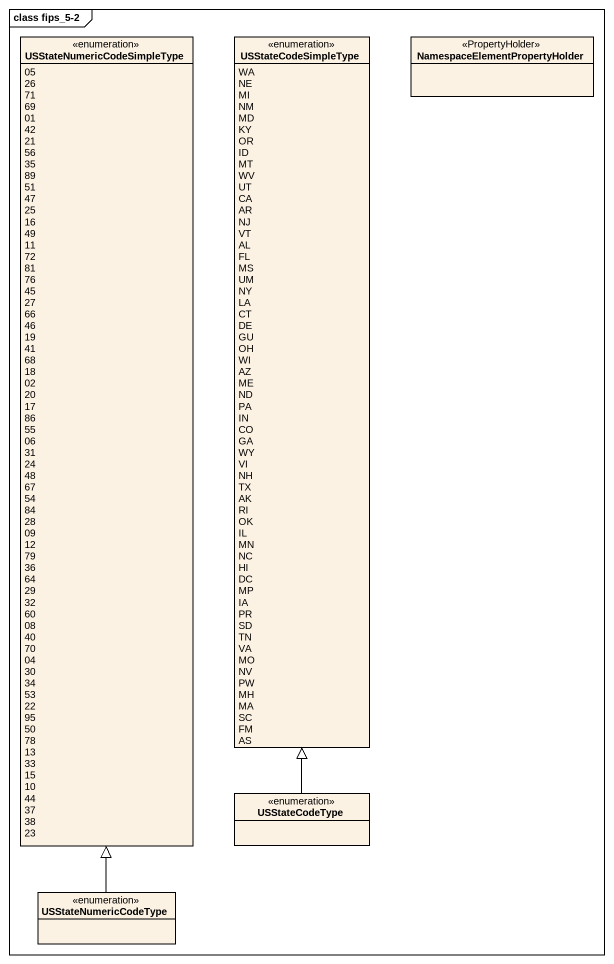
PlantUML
@startuml
mainframe class fips_5-2
hide circle
hide empty members
enum USStateNumericCodeSimpleType {
  05
  26
  71
  69
  01
  42
  21
  56
  35
  89
  51
  47
  25
  16
  49
  11
  72
  81
  76
  45
  27
  66
  46
  19
  41
  68
  18
  02
  20
  17
  86
  55
  06
  31
  24
  48
  67
  54
  84
  28
  09
  12
  79
  36
  64
  29
  32
  60
  08
  40
  70
  04
  30
  34
  53
  22
  95
  50
  78
  13
  33
  15
  10
  44
  37
  38
  23
}
enum USStateCodeSimpleType {
  WA
  NE
  MI
  NM
  MD
  KY
  OR
  ID
  MT
  WV
  UT
  CA
  AR
  NJ
  VT
  AL
  FL
  MS
  UM
  NY
  LA
  CT
  DE
  GU
  OH
  WI
  AZ
  ME
  ND
  PA
  IN
  CO
  GA
  WY
  VI
  NH
  TX
  AK
  RI
  OK
  IL
  MN
  NC
  HI
  DC
  MP
  IA
  PR
  SD
  TN
  VA
  MO
  NV
  PW
  MH
  MA
  SC
  FM
  AS
}
class "NamespaceElementPropertyHolder" as NamespaceElementPropertyHold <<PropertyHolder>>
enum USStateCodeType
enum USStateNumericCodeType
USStateCodeType -up-|> USStateCodeSimpleType
USStateNumericCodeType -up-|> USStateNumericCodeSimpleType
@enduml
